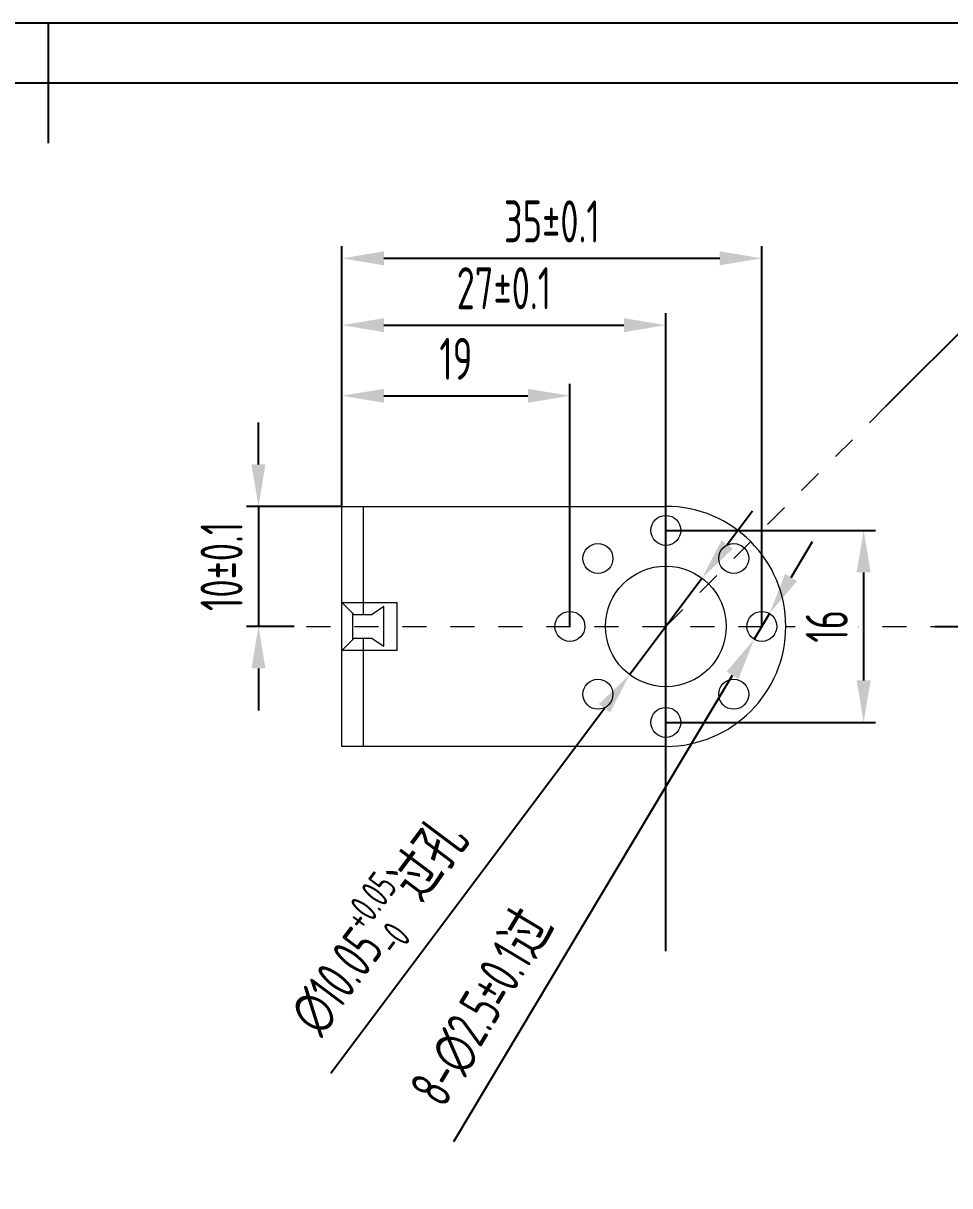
# Model space of a CAD drawing. Header units: inches. Extents: x -345 to 272, y -5 to 609.
# Drawn here: x 121.4 to 198.6, y 108.1 to 205 of the extents above; entities that cross this region are included whole.
import ezdxf

# ---------------------------------------------------------------- set-up
doc = ezdxf.new("R2010")
doc.units = ezdxf.units.IN
doc.header["$MEASUREMENT"] = 0
doc.header["$PDMODE"] = 3
doc.header["$PDSIZE"] = 0.3125
doc.linetypes.add('DASHED', pattern=[0.2, 0.1, -0.1])
doc.layers.get('0').update_dxf_attribs({"linetype": 'CONTINUOUS'})
doc.layers.get('Defpoints').update_dxf_attribs({"linetype": 'CONTINUOUS'})
for name, color, linetype in [('1轮廓实线层', 7, 'CONTINUOUS'), ('2细线层', 4, 'CONTINUOUS'), ('7标注层', 4, 'CONTINUOUS'), ('DIM', 211, 'CONTINUOUS')]:
    doc.layers.add(name, color=color, linetype=linetype)
doc.styles.add('PC_TEXTSTYLE', font='ISOCP.SHX', dxfattribs={"width": 0.707, "bigfont": 'GBCBIG.SHX'})
doc.dimstyles.new('GB_LINEAR', dxfattribs={"dimtxt": 3.5, "dimasz": 3.5, "dimexe": 1, "dimexo": 0, "dimgap": 1.5, "dimtad": 1, "dimdsep": 46, "dimtxsty": 'PC_TEXTSTYLE', "dimcen": 0, "dimclrd": 256, "dimclrt": 3, "dimadec": 0, "dimazin": 2, "dimtp": 0.1, "dimtm": 0.1, "dimtfac": 0.71, "dimtdec": 3, "dimtmove": 0, "dimatfit": 3, "dimfxl": 1, "dimtfill": 1, "dimarcsym": 0})

# ---------------------------------------------------------------- blocks, each defined once
blk = doc.blocks.new('ZwmFrameMain_A4^_^无分区图框^_^landscape')
at = {"layer": '1轮廓实线层'}
for p, q in [((123.5, 205), (123.5, 195)), ((267, 200), (0, 200))]:
    blk.add_line(p, q, dxfattribs=at)
at = {"layer": '2细线层'}
blk.add_line((272, 205), (-25, 205), dxfattribs=at)
blk = doc.blocks.new('*D39')
at = {"layer": '7标注层', "lineweight": -2}
for p, q in [((180.096, 161.563), (182.195, 164.364)), ((177.997, 158.763), (171.97, 150.721)), ((147.07, 117.499), (169.871, 147.92))]:
    blk.add_line(p, q, dxfattribs=at)
at = {"layer": '7标注层'}
for points in [[(179.629, 161.913), (180.563, 161.214), (177.997, 158.763)], [(170.337, 147.57), (169.404, 148.27), (171.97, 150.721)]]:
    blk.add_solid(points, dxfattribs=at)
at = {"layer": 'Defpoints', "color": 0}
for p in [(177.997, 158.763), (171.97, 150.721)]:
    blk.add_point(p, dxfattribs=at)
at = {"layer": '7标注层', "color": 3, "insert": (150.947, 129.852), "char_height": 3.5, "attachment_point": 5, "rotation": 53.14865, "style": 'PC_TEXTSTYLE', "bg_fill": 3, "box_fill_scale": 1.25, "bg_fill_color": 257, "bg_fill_transparency": 0}
blk.add_mtext('\\A1;∅10.05{\\H0.7x;\\S+0.05^ -0;\\fSimSun|b0|i0|c134|p54;\\H1.429x;过孔}', dxfattribs=at)
blk = doc.blocks.new('*D24')
at = {"layer": '7标注层', "lineweight": -2}
for p, q in [((185.422, 158.818), (187.218, 161.822)), ((183.625, 155.814), (182.342, 153.669)), ((157.315, 111.829), (180.545, 150.665))]:
    blk.add_line(p, q, dxfattribs=at)
at = {"layer": '7标注层'}
for points in [[(184.921, 159.118), (185.922, 158.519), (183.625, 155.814)], [(181.046, 150.366), (180.044, 150.965), (182.342, 153.669)]]:
    blk.add_solid(points, dxfattribs=at)
at = {"layer": 'Defpoints', "color": 0}
for p in [(183.625, 155.814), (182.342, 153.669)]:
    blk.add_point(p, dxfattribs=at)
at = {"layer": '7标注层', "color": 3, "insert": (159.682, 122.992), "char_height": 3.5, "attachment_point": 5, "rotation": 59.11481, "style": 'PC_TEXTSTYLE', "bg_fill": 3, "box_fill_scale": 1.25, "bg_fill_color": 257, "bg_fill_transparency": 0}
blk.add_mtext('8-∅2.5%%p0.1{\\fSimSun|b0|i0|c134|p54;过}', dxfattribs=at)
blk = doc.blocks.new('*D25')
at = {"layer": '7标注层', "color": 0, "lineweight": -2}
for p, q in [((193.358, 173.117), (201.193, 180.951)), ((197.411, 154.742), (212.049, 154.742))]:
    blk.add_line(p, q, dxfattribs=at)
at = {"layer": '7标注层', "lineweight": -2}
blk.add_arc((174.983, 154.742), 36.066, 5.56247, 39.43753, dxfattribs=at)
at = {"layer": '7标注层'}
for points in [[(203.269, 178.044), (202.405, 177.26), (200.486, 180.244)], [(210.297, 158.209), (211.462, 158.266), (211.049, 154.742)]]:
    blk.add_solid(points, dxfattribs=at)
at = {"layer": 'Defpoints', "color": 0}
for p in [(193.358, 173.117), (206.217, 172.775), (141.031, 154.742), (174.983, 154.742), (197.411, 154.742)]:
    blk.add_point(p, dxfattribs=at)
at = {"layer": '7标注层', "color": 3, "insert": (212.345, 166.406), "char_height": 3.5, "attachment_point": 5, "rotation": 287.33848, "style": 'PC_TEXTSTYLE', "bg_fill": 3, "box_fill_scale": 1.25, "bg_fill_color": 257, "bg_fill_transparency": 0}
blk.add_mtext('45%%d', dxfattribs=at)
blk = doc.blocks.new('*D26')
at = {"layer": '7标注层', "lineweight": -2}
for p, q in [((141.031, 168.242), (141.031, 171.742)), ((141.031, 164.742), (141.031, 154.742)), ((141.031, 151.242), (141.031, 147.742))]:
    blk.add_line(p, q, dxfattribs=at)
at = {"layer": '7标注层', "color": 0, "lineweight": -2}
for p, q in [((147.983, 164.742), (140.031, 164.742)), ((144.007, 154.742), (140.031, 154.742))]:
    blk.add_line(p, q, dxfattribs=at)
at = {"layer": '7标注层'}
for points in [[(140.447, 168.242), (141.614, 168.242), (141.031, 164.742)], [(141.614, 151.242), (140.447, 151.242), (141.031, 154.742)]]:
    blk.add_solid(points, dxfattribs=at)
at = {"layer": 'Defpoints', "color": 0}
for p in [(147.983, 164.742), (144.007, 154.742)]:
    blk.add_point(p, dxfattribs=at)
at = {"layer": '7标注层', "color": 3, "insert": (137.954, 159.742), "char_height": 3.5, "attachment_point": 5, "rotation": 90, "style": 'PC_TEXTSTYLE', "bg_fill": 3, "box_fill_scale": 1.25, "bg_fill_color": 257, "bg_fill_transparency": 0}
blk.add_mtext('10%%p0.1', dxfattribs=at)
at = {"layer": 'Defpoints', "color": 0}
blk.add_point((141.031, 154.742), dxfattribs=at)
blk = doc.blocks.new('*D34')
at = {"layer": '7标注层', "color": 0, "lineweight": -2}
for p, q in [((147.983, 164.742), (147.983, 174.957)), ((166.983, 154.742), (166.983, 174.957))]:
    blk.add_line(p, q, dxfattribs=at)
at = {"layer": '7标注层', "lineweight": -2}
blk.add_line((151.483, 173.957), (163.483, 173.957), dxfattribs=at)
at = {"layer": '7标注层'}
for points in [[(151.483, 174.541), (151.483, 173.374), (147.983, 173.957)], [(163.483, 173.374), (163.483, 174.541), (166.983, 173.957)]]:
    blk.add_solid(points, dxfattribs=at)
at = {"layer": 'Defpoints', "color": 0}
for p in [(166.983, 173.957), (147.983, 164.742), (166.983, 154.742)]:
    blk.add_point(p, dxfattribs=at)
at = {"layer": '7标注层', "color": 3, "insert": (157.483, 177.033), "char_height": 3.5, "attachment_point": 5, "style": 'PC_TEXTSTYLE', "bg_fill": 3, "box_fill_scale": 1.25, "bg_fill_color": 257, "bg_fill_transparency": 0}
blk.add_mtext('19', dxfattribs=at)
blk = doc.blocks.new('*D27')
at = {"layer": '7标注层', "color": 0, "lineweight": -2}
for p, q in [((147.983, 164.804), (147.983, 180.842)), ((174.983, 154.742), (174.983, 180.842))]:
    blk.add_line(p, q, dxfattribs=at)
at = {"layer": '7标注层', "lineweight": -2}
blk.add_line((151.483, 179.842), (171.483, 179.842), dxfattribs=at)
at = {"layer": '7标注层'}
for points in [[(151.483, 180.425), (151.483, 179.258), (147.983, 179.842)], [(171.483, 179.258), (171.483, 180.425), (174.983, 179.842)]]:
    blk.add_solid(points, dxfattribs=at)
at = {"layer": 'Defpoints', "color": 0}
for p in [(174.983, 179.842), (147.983, 164.804), (174.983, 154.742)]:
    blk.add_point(p, dxfattribs=at)
at = {"layer": '7标注层', "color": 3, "insert": (161.483, 182.918), "char_height": 3.5, "attachment_point": 5, "style": 'PC_TEXTSTYLE', "bg_fill": 3, "box_fill_scale": 1.25, "bg_fill_color": 257, "bg_fill_transparency": 0}
blk.add_mtext('27%%p0.1', dxfattribs=at)
blk = doc.blocks.new('*D35')
at = {"layer": '7标注层', "color": 0, "lineweight": -2}
for p, q in [((147.983, 164.742), (147.983, 186.411)), ((182.983, 154.742), (182.983, 186.411))]:
    blk.add_line(p, q, dxfattribs=at)
at = {"layer": '7标注层', "lineweight": -2}
blk.add_line((151.483, 185.411), (179.483, 185.411), dxfattribs=at)
at = {"layer": '7标注层'}
for points in [[(151.483, 185.995), (151.483, 184.828), (147.983, 185.411)], [(179.483, 184.828), (179.483, 185.995), (182.983, 185.411)]]:
    blk.add_solid(points, dxfattribs=at)
at = {"layer": 'Defpoints', "color": 0}
for p in [(182.983, 185.411), (147.983, 164.742), (182.983, 154.742)]:
    blk.add_point(p, dxfattribs=at)
at = {"layer": '7标注层', "color": 3, "insert": (165.483, 188.488), "char_height": 3.5, "attachment_point": 5, "style": 'PC_TEXTSTYLE', "bg_fill": 3, "box_fill_scale": 1.25, "bg_fill_color": 257, "bg_fill_transparency": 0}
blk.add_mtext('35%%p0.1', dxfattribs=at)
blk = doc.blocks.new('*D32')
at = {"layer": '7标注层', "color": 0, "lineweight": -2}
for p, q in [((174.983, 162.742), (192.47, 162.742)), ((174.983, 146.742), (192.47, 146.742))]:
    blk.add_line(p, q, dxfattribs=at)
at = {"layer": '7标注层', "lineweight": -2}
blk.add_line((191.47, 159.242), (191.47, 150.242), dxfattribs=at)
at = {"layer": '7标注层'}
for points in [[(192.053, 159.242), (190.887, 159.242), (191.47, 162.742)], [(190.887, 150.242), (192.053, 150.242), (191.47, 146.742)]]:
    blk.add_solid(points, dxfattribs=at)
at = {"layer": 'Defpoints', "color": 0}
for p in [(174.983, 162.742), (174.983, 146.742), (191.47, 146.742)]:
    blk.add_point(p, dxfattribs=at)
at = {"layer": '7标注层', "color": 3, "insert": (188.395, 154.742), "char_height": 3.5, "attachment_point": 5, "rotation": 90, "style": 'PC_TEXTSTYLE', "bg_fill": 3, "box_fill_scale": 1.25, "bg_fill_color": 257, "bg_fill_transparency": 0}
blk.add_mtext('16', dxfattribs=at)

msp = doc.modelspace()

# ---------------------------------------------------------------- block references
at = {"layer": '7标注层'}
msp.add_blockref('ZwmFrameMain_A4^_^无分区图框^_^landscape', (0, 0), dxfattribs=at)

# ---------------------------------------------------------------- next in the draw order: dimensions: what is measured, and where the dimension line sits
dim = msp.add_diameter_dim_2p(p1=(177.997, 158.763), p2=(171.97, 150.721), text='\\A1;<>{\\H0.7x;\\S+0.05^ -0;\\fSimSun|b0|i0|c134|p54;\\H1.429x;过孔}', dimstyle='GB_LINEAR', override={"dimtvp": 0.1, "dimtfill": 1, "dimtfillclr": 0}, dxfattribs=at)
dim.commit()
dim.dimension.update_dxf_attribs({"geometry": '*D39', "text_midpoint": (154.393, 127.269), "dimtype": 163})

# ---------------------------------------------------------------- next in the draw order: linework, layer by layer
msp.add_line((174.983, 127.682), (174.983, 179.842), dxfattribs=at)

# ---------------------------------------------------------------- next in the draw order: dimensions: what is measured, and where the dimension line sits
dim = msp.add_diameter_dim_2p(p1=(183.625, 155.814), p2=(182.342, 153.669), text='8-<>%%p0.1{\\fSimSun|b0|i0|c134|p54;过}', dimstyle='GB_LINEAR', override={"dimtvp": 0.1, "dimtfill": 1, "dimtfillclr": 0}, dxfattribs=at)
dim.commit()
dim.dimension.update_dxf_attribs({"geometry": '*D24', "text_midpoint": (162.857, 121.093), "dimtype": 163})

# ---------------------------------------------------------------- next in the draw order: linework, layer by layer
at = {"color": 7, "linetype": 'Continuous', "lineweight": 5}
for p, q in [((150.505, 153.742), (148.983, 153.742)), ((149.783, 144.742), (149.783, 153.742)), ((150.505, 153.742), (151.48, 153.084)), ((174.983, 144.742), (147.983, 144.742))]:
    msp.add_line(p, q, dxfattribs=at)
for centre in [(169.326, 149.085), (180.64, 149.085), (174.983, 146.742)]:
    msp.add_circle(centre, 1.25, dxfattribs=at)
at = {"layer": 'DIM', "color": 1, "linetype": 'DASHED', "lineweight": 5, "ltscale": 20}
msp.add_line((141.031, 154.742), (197.411, 154.742), dxfattribs=at)

# ---------------------------------------------------------------- next in the draw order: dimensions: what is measured, and where the dimension line sits
at = {"layer": '7标注层'}
dim = msp.add_angular_dim_2l(base=(206.217, 172.775), line1=((141.031, 154.742), (197.411, 154.742)), line2=((174.983, 154.742), (193.358, 173.117)), dimstyle='GB_LINEAR', override={"dimtvp": 0.1, "dimtfill": 1, "dimtfillclr": 0}, dxfattribs=at)
dim.commit()
dim.dimension.update_dxf_attribs({"geometry": '*D25', "text_midpoint": (209.41, 165.49), "dimtype": 162})

# ---------------------------------------------------------------- next in the draw order: linework, layer by layer
at = {"layer": 'DIM', "color": 1, "linetype": 'DASHED', "lineweight": 5, "ltscale": 20}
msp.add_line((174.983, 154.742), (193.358, 173.117), dxfattribs=at)

# ---------------------------------------------------------------- next in the draw order: dimensions: what is measured, and where the dimension line sits
at = {"layer": '7标注层'}
dim = msp.add_linear_dim(base=(141.031, 154.742), p1=(147.983, 164.742), p2=(144.007, 154.742), angle=90, text='<>%%p0.1', dimstyle='GB_LINEAR', override={"dimtvp": 0.1, "dimtfill": 1, "dimtfillclr": 0}, dxfattribs=at)
dim.commit()
dim.dimension.update_dxf_attribs({"geometry": '*D26', "text_midpoint": (141.031, 159.742), "dimtype": 160})

# ---------------------------------------------------------------- next in the draw order: linework, layer by layer
at = {"color": 7, "linetype": 'Continuous', "lineweight": 5}
for p, q in [((147.983, 152.742), (148.983, 153.742)), ((152.599, 152.742), (147.983, 152.742))]:
    msp.add_line(p, q, dxfattribs=at)

# ---------------------------------------------------------------- next in the draw order: dimensions: what is measured, and where the dimension line sits
at = {"layer": '7标注层'}
dim = msp.add_linear_dim(base=(166.983, 173.957), p1=(147.983, 164.742), p2=(166.983, 154.742), dimstyle='GB_LINEAR', override={"dimtvp": 0.1, "dimtfill": 1, "dimtfillclr": 0}, dxfattribs=at)
dim.commit()
dim.dimension.update_dxf_attribs({"geometry": '*D34', "text_midpoint": (157.483, 173.957), "dimtype": 160})

# ---------------------------------------------------------------- next in the draw order: dimensions: what is measured, and where the dimension line sits
dim = msp.add_linear_dim(base=(174.983, 179.842), p1=(147.983, 164.804), p2=(174.983, 154.742), text='<>%%p0.1', dimstyle='GB_LINEAR', override={"dimtvp": 0.1, "dimtfill": 1, "dimtfillclr": 0}, dxfattribs=at)
dim.commit()
dim.dimension.update_dxf_attribs({"geometry": '*D27', "text_midpoint": (161.483, 179.842), "dimtype": 160})

# ---------------------------------------------------------------- next in the draw order: dimensions: what is measured, and where the dimension line sits
dim = msp.add_linear_dim(base=(182.983, 185.411), p1=(147.983, 164.742), p2=(182.983, 154.742), text='<>%%p0.1', dimstyle='GB_LINEAR', override={"dimtvp": 0.1, "dimtfill": 1, "dimtfillclr": 0}, dxfattribs=at)
dim.commit()
dim.dimension.update_dxf_attribs({"geometry": '*D35', "text_midpoint": (165.483, 185.411), "dimtype": 160})

# ---------------------------------------------------------------- next in the draw order: linework, layer by layer
at = {"color": 7, "linetype": 'Continuous', "lineweight": 5}
for p, q in [((147.983, 144.742), (147.983, 164.742)), ((147.983, 164.742), (174.983, 164.742)), ((149.783, 155.742), (149.783, 164.742)), ((147.983, 156.742), (148.983, 155.742)), ((147.983, 156.742), (152.599, 156.742)), ((151.48, 156.4), (150.505, 155.742)), ((151.48, 153.084), (151.48, 156.4)), ((152.599, 152.742), (152.599, 156.742)), ((148.865, 155.86), (148.865, 153.623)), ((148.983, 155.742), (150.505, 155.742))]:
    msp.add_line(p, q, dxfattribs=at)
for centre, radius in [((174.983, 162.742), 1.25), ((169.326, 160.399), 1.25), ((180.64, 160.399), 1.25), ((174.983, 154.742), 5.025), ((166.983, 154.742), 1.25), ((182.983, 154.742), 1.25)]:
    msp.add_circle(centre, radius, dxfattribs=at)
msp.add_arc((174.983, 154.742), 10, 270, 90, dxfattribs=at)

# ---------------------------------------------------------------- next in the draw order: dimensions: what is measured, and where the dimension line sits
at = {"layer": '7标注层'}
dim = msp.add_linear_dim(base=(191.47, 146.742), p1=(174.983, 162.742), p2=(174.983, 146.742), angle=90, dimstyle='GB_LINEAR', override={"dimtvp": 0.1, "dimtfill": 1, "dimtfillclr": 0}, dxfattribs=at)
dim.commit()
dim.dimension.update_dxf_attribs({"geometry": '*D32', "text_midpoint": (191.47, 154.742), "dimtype": 160})

doc.saveas('drawing.dxf')
